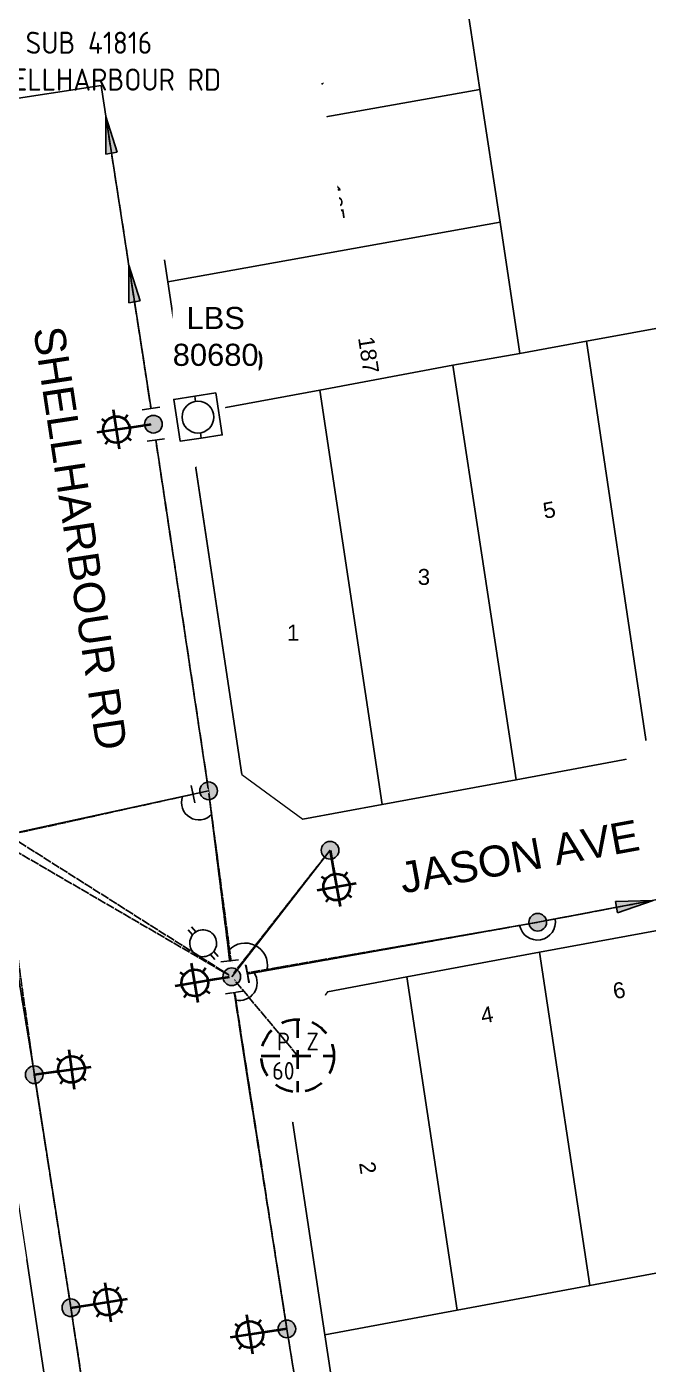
# Model space of a CAD drawing. Header units: metres. Extents: x 303026 to 304293, y 6173158 to 6174419.
# Drawn here: x 303638.3 to 303708.6, y 6173653.5 to 6173804.8 of the extents above; entities that cross this region are included whole.
import ezdxf
from ezdxf.enums import TextEntityAlignment as Align

# ---------------------------------------------------------------- set-up
doc = ezdxf.new("R2010")
doc.units = ezdxf.units.M
doc.linetypes.add('Cable Exist OH', pattern=[1, 1, 0])
doc.linetypes.add('Dash', pattern=[5, 3, -2])
doc.layers.get('0').update_dxf_attribs({"color": 6})
doc.layers.add('Cadastre Land Parcels_SP_EXT', color=9, linetype='Continuous', lineweight=5)
doc.layers.add('Cadastre Roads_SP_EXT', color=9, linetype='Continuous', lineweight=5)
for name, color, linetype in [('Equip_HV_EXT', 7, 'Continuous'), ('Equip_LV_EXT', 7, 'Continuous'), ('Equip_SL_EXT', 7, 'Continuous'), ('Equip_SP_HV_EXT', 7, 'Continuous'), ('Equip_SP_LV_EXT', 7, 'Continuous'), ('Equip_SP_SL_EXT', 7, 'Continuous'), ('Mains_HV_EXT', 7, 'Continuous'), ('Mains_LV_EXT', 7, 'Continuous'), ('Mains_SL_EXT', 7, 'Continuous'), ('Notes', 7, 'Continuous'), ('Notes_HV_MISC', 7, 'Continuous'), ('Notes_LV_MISC', 7, 'Continuous'), ('Notes_SP_MISC', 7, 'Continuous'), ('OH_Details_SP_MISC', 7, 'Continuous'), ('SupportsOH_SP_TR_HV_LV_SL_EXT', 7, 'Continuous')]:
    doc.layers.add(name, color=color, linetype=linetype)
doc.styles.add('iecARIAL', font='arial.ttf', dxfattribs={"height": 2})
doc.styles.add('iecISOCP', font='isocp.shx')
doc.styles.add('IESYMBOL1', font='isocp.shx')
doc.styles.add('POLE_LABEL', font='arial.ttf')
doc.styles.add('SLCP_LABEL', font='arial.ttf', dxfattribs={"height": 3.5})
doc.styles.get("Standard").update_dxf_attribs({"font": 'arial.ttf'})

# ---------------------------------------------------------------- blocks, each defined once
blk = doc.blocks.new('*U153')
for p, q in [((2.704, -1.826), (2.277, -1.569)), ((2.875, -1.542), (2.449, -1.284)), ((4.385, -2.841), (4.811, -3.098)), ((4.557, -2.557), (4.983, -2.814))]:
    blk.add_line(p, q)
blk.add_lwpolyline([(2.777, -1.677, 1), (4.483, -2.706, 1)], format="xyb", close=True)
at = {"flags": 9}
for tag, p in [('ACTUAL_STATUS', (0, 0)), ('OPERATING_VOLTAGE', (0, -0.6)), ('ORIENTATION', (0, -0.8)), ('OWNED_BY', (0, -1)), ('CONSTRUCTED_VOLTAGE', (0, -0.2)), ('NO_PHASES', (0, -0.4)), ('STATE', (0, -1.2)), ('SWITCH_TYPE', (0, -1.4)), ('USAGE', (0, -1.6)), ('LEGEND', (0, -1.8)), ('NOTES', (0, -2))]:
    blk.add_attdef(tag, text='', height=0.2, dxfattribs=at).set_placement(p, align=Align.MIDDLE_LEFT)
at = {"flags": 1}
blk.add_attdef('Z', (0, 0), '', height=0.2, dxfattribs=at)
blk = doc.blocks.new('SL_LANTERN_EXT')
at = {"lineweight": 40}
for p, q in [((0, 1.97), (0, 6.47)), ((-1.46, 5.68), (-1.06, 5.28)), ((1.46, 5.68), (1.06, 5.28)), ((-2.25, 4.22), (2.25, 4.22)), ((-1.46, 2.76), (-1.06, 3.16)), ((1.46, 2.76), (1.06, 3.16)), ((0, 0), (0, 2.72))]:
    blk.add_line(p, q, dxfattribs=at)
blk.add_circle((0, 4.22), 1.5, dxfattribs=at)
at = {"style": 'iecARIAL', "flags": 8}
blk.add_attdef('ASSET_NUM', (1.5, 1.5), '', height=2.5, dxfattribs=at)
for tag, p, height, flags in [('OPERATING_VOLTAGE', (0.98, -1.65), 0.2, 9), ('CONSTRUCTED_VOLTAGE', (0.98, -0.65), 0.2, 9), ('CONTROL_TYPE', (0.98, -0.85), 0.2, 9), ('LANTERN_PURPOSE', (0.98, -1.05), 0.2, 9), ('LANTERN_TYPE', (0.98, -1.25), 0.2, 9), ('NO_PHASES', (0.98, -1.45), 0.2, 9), ('LNUMBER', (2.18, -3.25), 2.5, 8), ('ORIENTATION', (0.98, -1.85), 0.2, 9), ('OWNED_BY', (0.98, -2.05), 0.2, 9), ('STATE', (0.98, -2.25), 0.2, 9), ('USAGE', (0.98, -2.45), 0.2, 9), ('CEXIST', (0.98, -2.65), 0.2, 9), ('CNEW', (0.98, -2.85), 0.2, 9), ('CNUMBER', (0.98, -3.05), 0.2, 9), ('CREMOVE', (0.98, -3.25), 0.2, 9), ('CREPLACE', (0.98, -3.45), 0.2, 9), ('LKINGHEIGHT', (0.98, -3.65), 0.2, 9), ('LBRACKET', (0.98, -3.85), 0.2, 9), ('LBRACKETVOCAB', (0.98, -4.05), 0.2, 9), ('LCATEGORY', (0.98, -4.25), 0.2, 9), ('LCHARGE1', (0.98, -4.45), 0.2, 9), ('LCHARGE1PERCENT', (0.98, -4.65), 0.2, 9), ('LCHARGE2', (0.98, -4.85), 0.2, 9), ('LCHARGE2PERCENT', (0.98, -5.05), 0.2, 9), ('LCHARGE3', (0.98, -5.25), 0.2, 9), ('LCHARGE3PERCENT', (0.98, -5.45), 0.2, 9), ('LEXIST', (0.98, -5.65), 0.2, 9), ('LLAMP', (0.98, -5.85), 0.2, 9), ('LLAMPVOCAB', (0.98, -6.05), 0.2, 9), ('LMAST', (0.98, -6.25), 0.2, 9), ('LMASTVOCAB', (0.98, -6.45), 0.2, 9), ('LNEW', (0.98, -6.65), 0.2, 9), ('LANTNUMBER', (0.98, -6.85), 0.2, 9), ('LOUTREACH', (0.98, -7.25), 0.2, 9), ('LOUTREACHVOCAB', (0.98, -7.45), 0.2, 9), ('LRATECODE', (0.98, -7.65), 0.2, 9), ('STREETNAME', (0.98, -9.25), 0.2, 9), ('LREMOVE', (0.98, -7.85), 0.2, 9), ('LREPLACE', (0.98, -8.05), 0.2, 9), ('LTYPE', (0.98, -8.25), 0.2, 9), ('LTYPEVOCAB', (0.98, -8.45), 0.2, 9), ('LEGEND', (0.98, -8.65), 0.2, 9), ('LOCATION', (0.98, -8.85), 0.2, 9), ('NOTES', (0.98, -9.05), 0.2, 9), ('SUBURB', (0.98, -9.45), 0.2, 1)]:
    blk.add_attdef(tag, p, '', height=height, dxfattribs=dict(flags=flags))
blk = doc.blocks.new('POLE_EXT')
blk.add_hatch(color=256).paths.add_polyline_path([(-1, 0, 1), (1, 0, 1)])
blk.add_lwpolyline([(-1, 0, 1), (1, 0, 1)], format="xyb", close=True)
for tag, height, flags, p in [('pNumber', 2.5, 8, (-17.84, 2.07)), ('OWNED_BY', 0.2, 9, (1.35, -0.4)), ('SPECIAL_USE', 0.2, 9, (1.35, -0.8)), ('STATE', 0.2, 9, (1.35, -1)), ('cLV', 0.2, 9, (1.35, -1.4)), ('hDepth', 0.2, 9, (1.35, -1.6)), ('PARENT', 0.2, 9, (1.35, -0.6)), ('USAGE', 0.2, 9, (1.35, -1.2)), ('hDia', 0.2, 9, (1.35, -1.8)), ('cHV', 0.2, 9, (1.35, -2)), ('LBRACKET', 0.2, 9, (1.35, -2.2)), ('LExisting', 0.2, 9, (1.35, -2.4)), ('LANTNUMBER', 0.2, 9, (1.35, -2.6)), ('LOther', 0.2, 9, (1.35, -2.8)), ('LRemove', 0.2, 9, (1.35, -3)), ('cLinedev', 0.2, 9, (1.35, -3.4)), ('pExisting', 0.2, 9, (1.35, -3.8)), ('pFooting', 0.2, 9, (1.35, -4.4)), ('pNew', 0.2, 9, (1.35, -4.6)), ('LEGEND', 0.2, 9, (1.35, -3.2)), ('LOCATION', 0.2, 9, (1.35, -3.6)), ('PFNUMBER', 0.2, 9, (1.35, -4)), ('NEWPFNUMBER', 0.2, 9, (1.35, -4.2)), ('pRelocate', 0.2, 9, (1.35, -5)), ('pRemove', 0.2, 9, (1.35, -5.2)), ('pReplace', 0.2, 9, (1.35, -5.4)), ('pStay', 0.2, 9, (1.35, -5.6)), ('pType', 0.2, 9, (1.35, -5.8)), ('cspan', 0.2, 9, (1.35, -6)), ('STREETNAME', 0.2, 9, (1.35, -6.2)), ('SUBURB', 0.2, 9, (1.35, -6.4)), ('OPERATED_BY', 0.2, 9, (1.36, -7.01)), ('NOTES', 0.2, 9, (1.35, -6.6)), ('MAINTAINED_BY', 0.2, 9, (1.36, -6.81))]:
    blk.add_attdef(tag, text='', height=height, dxfattribs=dict(flags=flags)).set_placement(p, align=Align.MIDDLE_LEFT)
at = {"style": 'POLE_LABEL'}
for tag, height, flags, p in [('ASSET_NUM', 2.5, 8, (2, 2)), ('STRUCTURE_PLANT_NUMBER', 0.2, 9, (1.35, 0.03)), ('STREET_CODE', 0.2, 9, (1.35, -0.2))]:
    blk.add_attdef(tag, text='', height=height, dxfattribs=dict(at, flags=flags)).set_placement(p, align=Align.MIDDLE_LEFT)
at = {"flags": 1}
blk.add_attdef('Z', (1.35, -7.33), '', height=0.2, dxfattribs=at)
blk = doc.blocks.new('End Shackle_EXT')
at = {"flags": 9}
for tag, p in [('STATE', (0, -1.2)), ('USAGE', (0, -1.4)), ('NOTES', (0, -1.6))]:
    blk.add_attdef(tag, text='', height=0.2, dxfattribs=at).set_placement(p, align=Align.MIDDLE_LEFT)
blk.add_wipeout([(0, 0.25), (1.81, 0.25), (1.82, -0.25), (0, -0.25)])
blk.add_line((1.81, -1), (1.81, 1))
at = {"flags": 1}
blk.add_attdef('Z', (0, 0), '', height=0.2, dxfattribs=at)
at = {"flags": 9}
for tag, p in [('CONNECTOR_TYPE', (0, 0)), ('CONSTRUCTED_VOLTAGE', (0, -0.2)), ('OPERATING_VOLTAGE', (0, -0.6)), ('ORIENTATION', (0, -0.8)), ('OWNED_BY', (0, -1)), ('NO_PHASES', (0, -0.4))]:
    blk.add_attdef(tag, text='', height=0.2, dxfattribs=at).set_placement(p, align=Align.MIDDLE_LEFT)
blk = doc.blocks.new('SLCP_ZELL_EXT')
blk.add_wipeout([(-0.24, 7.5), (-0.71, 7.47), (-1.17, 7.41), (-1.64, 7.32), (-2.09, 7.21), (-2.54, 7.06), (-2.98, 6.89), (-3.41, 6.69), (-3.82, 6.46), (-4.22, 6.21), (-4.6, 5.93), (-4.96, 5.63), (-5.31, 5.31), (-5.63, 4.96), (-5.93, 4.6), (-6.21, 4.22), (-6.46, 3.82), (-6.69, 3.41), (-6.89, 2.98), (-7.06, 2.54), (-7.21, 2.09), (-7.32, 1.64), (-7.41, 1.17), (-7.47, 0.71), (-7.5, 0.24), (-7.5, -0.24), (-7.47, -0.71), (-7.41, -1.17), (-7.32, -1.64), (-7.21, -2.09), (-7.06, -2.54), (-6.89, -2.98), (-6.69, -3.41), (-6.46, -3.82), (-6.21, -4.22), (-5.93, -4.6), (-5.63, -4.96), (-5.31, -5.31), (-4.96, -5.63), (-4.6, -5.93), (-4.22, -6.21), (-3.82, -6.46), (-3.41, -6.69), (-2.98, -6.89), (-2.54, -7.06), (-2.09, -7.21), (-1.64, -7.32), (-1.17, -7.41), (-0.71, -7.47), (-0.24, -7.5), (0.24, -7.5), (0.71, -7.47), (1.17, -7.41), (1.64, -7.32), (2.09, -7.21), (2.54, -7.06), (2.98, -6.89), (3.41, -6.69), (3.82, -6.46), (4.22, -6.21), (4.6, -5.93), (4.96, -5.63), (5.31, -5.31), (5.63, -4.96), (5.93, -4.6), (6.21, -4.22), (6.46, -3.82), (6.69, -3.41), (6.89, -2.98), (7.06, -2.54), (7.21, -2.09), (7.32, -1.64), (7.41, -1.17), (7.47, -0.71), (7.5, -0.24), (7.5, 0.24), (7.47, 0.71), (7.41, 1.17), (7.32, 1.64), (7.21, 2.09), (7.06, 2.54), (6.89, 2.98), (6.69, 3.41), (6.46, 3.82), (6.21, 4.22), (5.93, 4.6), (5.63, 4.96), (5.31, 5.31), (4.96, 5.63), (4.6, 5.93), (4.22, 6.21), (3.82, 6.46), (3.41, 6.69), (2.98, 6.89), (2.54, 7.06), (2.09, 7.21), (1.64, 7.32), (1.17, 7.41), (0.71, 7.47), (0.24, 7.5)])
at = {"linetype": 'Dash', "lineweight": 40, "ltscale": 0.7}
for p, q in [((0, 4.11), (0, -4.11)), ((-4.11, 0), (4.11, 0))]:
    blk.add_line(p, q, dxfattribs=at)
blk.add_circle((0, 0), 4.11, dxfattribs=at)
at = {"lineweight": 40, "style": 'IESYMBOL1'}
for s, p in [('P', (-1.6, 0)), ('Z', (1.7, 0)), ('60', (-1.61, -3.31))]:
    blk.add_text(s, height=2, dxfattribs=at).set_placement(p, align=Align.BOTTOM_CENTER)
at = {"style": 'SLCP_LABEL'}
for tag, height, flags, p in [('ASSET_NUM', 2.5, 8, (2, 2)), ('STREET_CODE', 0.2, 9, (0, -0.2))]:
    blk.add_attdef(tag, text='', height=height, dxfattribs=dict(at, flags=flags)).set_placement(p, align=Align.MIDDLE_LEFT)
at = {"flags": 1}
blk.add_attdef('Z', (0, 0), '', height=0.2, dxfattribs=at)
at = {"flags": 9}
for tag, p in [('CONSTRUCTED_VOLTAGE', (0, -0.4)), ('CONTROL_TYPE', (0, -0.6)), ('OPERATING_VOLTAGE', (0, -1)), ('ORIENTATION', (0, -1.2)), ('OWNED_BY', (0, -1.4)), ('NO_PHASES', (0, -0.8)), ('USAGE', (0, -1.6)), ('STATE', (0, -2)), ('LOCATION', (0, -1.8)), ('NOTES', (0, -2.2))]:
    blk.add_attdef(tag, text='', height=0.2, dxfattribs=at).set_placement(p, align=Align.MIDDLE_LEFT)
blk = doc.blocks.new('*U142')
for p, q in [((-2.38, -5.1), (-1.78, -5.1)), ((1.82, -5.1), (2.42, -5.1))]:
    blk.add_line(p, q)
blk.add_lwpolyline([(-2.38, -5.1), (-2.38, -2.7), (2.42, -2.7), (2.42, -7.5), (-2.38, -7.5), (-2.38, -5.1)])
blk.add_circle((0.02, -5.1), 1.8)
for tag, height, flags, p in [('ASSET_NUM', 2.5, 8, (2, 2)), ('ACTUAL_STATUS', 0.2, 9, (1.5, 0)), ('CONSTRUCTED_VOLTAGE', 0.2, 9, (1.5, -0.2)), ('OPERATING_VOLTAGE', 0.2, 9, (1.5, -0.6)), ('ORIENTATION', 0.2, 9, (1.5, -0.8)), ('OWNED_BY', 0.2, 9, (1.5, -1)), ('OPERATED_BY', 0.2, 9, (1.5, -1.2)), ('SWITCH_TYPE', 0.2, 9, (1.5, -1.6)), ('NO_PHASES', 0.2, 9, (1.5, -0.4)), ('MAINTAINED_BY', 0.2, 9, (1.5, -1.4)), ('STREETNAME', 0.2, 9, (1.5, -2.6)), ('SUBURB', 0.2, 9, (1.5, -2.8)), ('USAGE', 0.2, 9, (1.5, -1.8)), ('LEGEND', 0.2, 9, (1.5, -2)), ('LOCATION', 0.2, 9, (1.5, -2.2)), ('NOTES', 0.2, 9, (1.5, -2.4)), ('LABEL_ALIGNMENT', 0.2, 9, (1.5, -3)), ('Z', 0.2, 1, (1.5, -3.2))]:
    blk.add_attdef(tag, text='', height=height, dxfattribs=dict(flags=flags)).set_placement(p, align=Align.MIDDLE_LEFT)
blk = doc.blocks.new('*U145')
blk.add_hatch(color=256).paths.add_polyline_path([(-0.64, -0.1), (0.64, 0.1), (-0.65, 4.15)])
for p, q in [((-0.64, -0.1), (-0.65, 4.15)), ((-0.65, 4.15), (0.64, 0.1)), ((-0.64, -0.1), (0.64, 0.1))]:
    blk.add_line(p, q)
at = {"color": 250}
blk.add_wipeout([(-25.73, 0.29), (-31.8, 39.8), (17.65, 47.41), (23.72, 7.9)], dxfattribs=at)
blk = doc.blocks.new('*U149')
blk.add_hatch(color=256).paths.add_polyline_path([(-0.12, 0.64), (0.12, -0.64), (4.13, 0.78)])
for p, q in [((-0.12, 0.64), (4.13, 0.78)), ((-0.12, 0.64), (0.12, -0.64)), ((4.13, 0.78), (0.12, -0.64))]:
    blk.add_line(p, q)
at = {"color": 250}
blk.add_wipeout([(0.82, 18.37), (39.04, 25.56), (46.71, -15.19), (8.49, -22.38)], dxfattribs=at)
blk = doc.blocks.new('*U151')
blk.add_hatch(color=256).paths.add_polyline_path([(-0.64, -0.1), (0.64, 0.1), (-0.65, 4.15)])
for p, q in [((-0.64, -0.1), (-0.65, 4.15)), ((-0.65, 4.15), (0.64, 0.1)), ((-0.64, -0.1), (0.64, 0.1))]:
    blk.add_line(p, q)
at = {"color": 250}
blk.add_wipeout([(-52.16, -3.82), (-59.47, 43.56), (31.39, 57.62), (38.7, 10.24)], dxfattribs=at)
blk = doc.blocks.new('LV_End Shackle_EXT')
at = {"flags": 9}
for tag, p in [('OWNED_BY', (0, -1)), ('STATE', (0, -1.2)), ('USAGE', (0, -1.4)), ('NOTES', (0, -1.6))]:
    blk.add_attdef(tag, text='', height=0.2, dxfattribs=at).set_placement(p, align=Align.MIDDLE_LEFT)
blk.add_wipeout([(-0.25, 0), (-0.25, 1.81), (0.25, 1.82), (0.25, 0)])
blk.add_line((1, 1.81), (-1, 1.81))
at = {"flags": 1}
blk.add_attdef('Z', (0, 0), '', height=0.2, dxfattribs=at)
at = {"flags": 9}
for tag, p in [('CONNECTOR_TYPE', (0, 0)), ('CONSTRUCTED_VOLTAGE', (0, -0.2)), ('OPERATING_VOLTAGE', (0, -0.6)), ('ORIENTATION', (0, -0.8)), ('NO_PHASES', (0, -0.4))]:
    blk.add_attdef(tag, text='', height=0.2, dxfattribs=at).set_placement(p, align=Align.MIDDLE_LEFT)
blk = doc.blocks.new('*U155')
at = {"flags": 9}
for tag, p in [('OWNED_BY', (0, -1)), ('STATE', (0, -1.2)), ('USAGE', (0, -1.4)), ('NOTES', (0, -1.6))]:
    blk.add_attdef(tag, text='', height=0.2, dxfattribs=at).set_placement(p, align=Align.MIDDLE_LEFT)
blk.add_wipeout([(-0.25, 0), (-0.26, 1.81), (0.25, 1.82), (0.25, 0)])
blk.add_line((0.99, 1.82), (-1.01, 1.81))
at = {"flags": 1}
blk.add_attdef('Z', (0, 0), '', height=0.2, dxfattribs=at)
at = {"flags": 9}
for tag, p in [('CONNECTOR_TYPE', (0, 0)), ('CONSTRUCTED_VOLTAGE', (0, -0.2)), ('OPERATING_VOLTAGE', (0, -0.6)), ('ORIENTATION', (0, -0.8)), ('NO_PHASES', (0, -0.4))]:
    blk.add_attdef(tag, text='', height=0.2, dxfattribs=at).set_placement(p, align=Align.MIDDLE_LEFT)
blk = doc.blocks.new('*U154')
at = {"flags": 9}
for tag, p in [('OWNED_BY', (0, -1)), ('STATE', (0, -1.2)), ('USAGE', (0, -1.4)), ('NOTES', (0, -1.6))]:
    blk.add_attdef(tag, text='', height=0.2, dxfattribs=at).set_placement(p, align=Align.MIDDLE_LEFT)
blk.add_wipeout([(-0.25, 0.01), (-0.2, 1.82), (0.3, 1.81), (0.25, -0.01)])
blk.add_line((1.05, 1.79), (-0.95, 1.84))
at = {"flags": 1}
blk.add_attdef('Z', (0, 0), '', height=0.2, dxfattribs=at)
at = {"flags": 9}
for tag, p in [('CONNECTOR_TYPE', (0, 0)), ('CONSTRUCTED_VOLTAGE', (0, -0.2)), ('OPERATING_VOLTAGE', (0, -0.6)), ('ORIENTATION', (0, -0.8)), ('NO_PHASES', (0, -0.4))]:
    blk.add_attdef(tag, text='', height=0.2, dxfattribs=at).set_placement(p, align=Align.MIDDLE_LEFT)
blk = doc.blocks.new('HV_End Shackle_EXT')
for tag, flags, p in [('CONNECTOR_TYPE', 9, (1.5, 0)), ('CONSTRUCTED_VOLTAGE', 9, (1.5, -0.2)), ('OPERATING_VOLTAGE', 9, (1.5, -0.6)), ('ORIENTATION', 9, (1.5, -0.8)), ('OWNED_BY', 9, (1.5, -1)), ('OPERATED_BY', 9, (1.5, -1.2)), ('STATE', 9, (1.5, -1.6)), ('NO_PHASES', 9, (1.5, -0.4)), ('MAINTAINED_BY', 9, (1.5, -1.4)), ('Z', 1, (1.5, -2.2)), ('USAGE', 9, (1.5, -1.8)), ('NOTES', 9, (1.5, -2))]:
    blk.add_attdef(tag, text='', height=0.2, dxfattribs=dict(flags=flags)).set_placement(p, align=Align.MIDDLE_LEFT)
blk.add_wipeout([(-0.25, 0), (-0.25, 1.81), (0.25, 1.82), (0.25, 0)])
blk.add_line((1, 1.81), (-1, 1.81))

msp = doc.modelspace()

# ---------------------------------------------------------------- linework, layer by layer
at = {"layer": 'Cadastre Land Parcels_SP_EXT', "linetype": 'Continuous'}
for p, q in [((303687.26, 6173812.87), (303689.57, 6173797.68)), ((303689.57, 6173797.68), (303687.26, 6173812.87)), ((303649.68, 6173806.12), (303651.97, 6173791.03)), ((303651.97, 6173791.03), (303689.57, 6173797.68)), ((303689.57, 6173797.68), (303651.97, 6173791.03)), ((303689.57, 6173797.68), (303691.86, 6173782.7)), ((303689.57, 6173797.68), (303689.57, 6173797.68)), ((303691.86, 6173782.7), (303689.57, 6173797.68)), ((303651.97, 6173791.03), (303654.27, 6173775.95)), ((303654.27, 6173775.95), (303691.86, 6173782.7)), ((303691.86, 6173782.7), (303654.27, 6173775.95)), ((303691.86, 6173782.7), (303694.08, 6173767.84)), ((303691.86, 6173782.7), (303691.86, 6173782.7)), ((303694.08, 6173767.84), (303691.86, 6173782.7)), ((303654.27, 6173775.95), (303656.53, 6173760.92)), ((303716.69, 6173771.96), (303701.62, 6173769.23)), ((303701.62, 6173769.23), (303716.69, 6173771.96)), ((303701.62, 6173769.23), (303694.08, 6173767.84)), ((303694.08, 6173767.84), (303701.62, 6173769.23)), ((303708.62, 6173722.42), (303701.62, 6173769.23)), ((303701.62, 6173769.23), (303708.62, 6173722.42)), ((303694.08, 6173767.84), (303686.5, 6173766.51)), ((303686.5, 6173766.51), (303694.08, 6173767.84)), ((303694.08, 6173767.84), (303694.08, 6173767.84)), ((303671.48, 6173763.7), (303686.5, 6173766.51)), ((303686.5, 6173766.51), (303671.48, 6173763.7)), ((303686.5, 6173766.51), (303693.69, 6173719.64)), ((303693.69, 6173719.64), (303686.5, 6173766.51)), ((303656.53, 6173760.92), (303671.48, 6173763.7)), ((303671.48, 6173763.7), (303656.53, 6173760.92)), ((303671.48, 6173763.7), (303678.53, 6173716.83)), ((303678.53, 6173716.83), (303671.48, 6173763.7)), ((303656.53, 6173760.92), (303662.65, 6173720.22)), ((303708.62, 6173722.42), (303723.76, 6173725.23)), ((303693.69, 6173719.64), (303708.62, 6173722.42)), ((303708.62, 6173722.42), (303708.62, 6173722.42)), ((303662.65, 6173720.22), (303669.56, 6173715.16)), ((303678.53, 6173716.83), (303693.69, 6173719.64)), ((303693.69, 6173719.64), (303693.69, 6173719.64)), ((303669.56, 6173715.16), (303678.53, 6173716.83)), ((303669.56, 6173715.16), (303669.56, 6173715.16)), ((303711.3, 6173702.9), (303696.31, 6173700.12)), ((303696.31, 6173700.12), (303681.32, 6173697.33)), ((303702, 6173662.45), (303696.31, 6173700.12)), ((303696.31, 6173700.12), (303702, 6173662.45)), ((303681.32, 6173697.33), (303672.33, 6173695.66)), ((303687.02, 6173659.66), (303681.32, 6173697.33)), ((303681.32, 6173697.33), (303687.02, 6173659.66)), ((303672.33, 6173695.66), (303667.26, 6173688.52)), ((303667.26, 6173688.52), (303672.04, 6173656.88)), ((303640.33, 6173652.14), (303638.32, 6173665.4)), ((303709.5, 6173663.84), (303702, 6173662.45)), ((303702, 6173662.45), (303709.5, 6173663.84)), ((303702, 6173662.45), (303687.02, 6173659.66)), ((303687.02, 6173659.66), (303702, 6173662.45)), ((303702, 6173662.45), (303702, 6173662.45)), ((303687.02, 6173659.66), (303672.04, 6173656.88)), ((303672.04, 6173656.88), (303687.02, 6173659.66)), ((303687.02, 6173659.66), (303687.02, 6173659.66)), ((303672.04, 6173656.88), (303674.31, 6173641.78))]:
    msp.add_line(p, q, dxfattribs=at)
at = {"layer": 'Cadastre Roads_SP_EXT', "linetype": 'Continuous'}
for p, q in [((303651.97, 6173791.03), (303649.68, 6173806.12)), ((303654.27, 6173775.95), (303651.97, 6173791.03)), ((303656.53, 6173760.91), (303654.27, 6173775.95)), ((303662.65, 6173720.22), (303656.53, 6173760.91)), ((303708.62, 6173722.42), (303693.69, 6173719.64)), ((303693.69, 6173719.64), (303678.53, 6173716.83)), ((303678.53, 6173716.83), (303669.55, 6173715.16)), ((303696.31, 6173700.12), (303711.3, 6173702.9)), ((303681.32, 6173697.33), (303696.31, 6173700.12)), ((303672.33, 6173695.66), (303681.32, 6173697.33)), ((303672.04, 6173656.88), (303667.26, 6173688.52)), ((303635.76, 6173682.28), (303638.32, 6173665.4)), ((303638.32, 6173665.4), (303640.33, 6173652.14)), ((303674.31, 6173641.78), (303672.04, 6173656.88))]:
    msp.add_line(p, q, dxfattribs=at)
at = {"layer": 'Mains_HV_EXT', "linetype": 'Cable Exist OH'}
for p, q in [((303646.72, 6173798.15), (303640.52, 6173838.11)), ((303646.72, 6173798.15), (303590.99, 6173789.53)), ((303652.65, 6173759.84), (303646.72, 6173798.15)), ((303658.89, 6173718.38), (303652.65, 6173759.84)), ((303658.89, 6173718.38), (303634.78, 6173713.05)), ((303696.12, 6173703.52), (303726, 6173709.17)), ((303667.74, 6173657.53), (303674.19, 6173617.91))]:
    msp.add_line(p, q, dxfattribs=at)
at = {"layer": 'Mains_HV_EXT', "linetype": 'Continuous'}
msp.add_arc((303696.08, 6173703.55), 2.04, 190.981, 9.6002, dxfattribs=at)
at = {"layer": 'Mains_LV_EXT', "linetype": 'Cable Exist OH'}
for p, q in [((303646.72, 6173798.15), (303640.68, 6173838.33)), ((303622.95, 6173794.48), (303646.72, 6173798.15)), ((303658.89, 6173718.38), (303652.65, 6173759.84)), ((303658.89, 6173718.31), (303658.89, 6173718.38)), ((303639.2, 6173686.29), (303634.75, 6173713.15)), ((303696.12, 6173703.52), (303726, 6173709.17)), ((303661.5, 6173697.36), (303696.12, 6173703.52)), ((303643.31, 6173659.93), (303639.15, 6173686.44)), ((303650.4, 6173613.11), (303643.31, 6173659.93)), ((303667.74, 6173657.53), (303674.19, 6173617.91))]:
    msp.add_line(p, q, dxfattribs=at)
at = {"layer": 'Mains_LV_EXT', "linetype": 'Continuous'}
msp.add_arc((303646.22, 6173797.46), 1.52, 165.3834, 302.1962, dxfattribs=at)
at = {"layer": 'Mains_SL_EXT', "linetype": 'Cable Exist OH'}
for p, q in [((303640.68, 6173838.33), (303646.72, 6173798.15)), ((303646.72, 6173798.15), (303652.65, 6173759.84)), ((303652.65, 6173759.84), (303658.89, 6173718.38)), ((303635.5, 6173712.48), (303639.17, 6173686.28)), ((303725.97, 6173709.18), (303696.12, 6173703.52)), ((303639.17, 6173686.28), (303643.31, 6173659.93)), ((303643.31, 6173659.93), (303650.4, 6173613.11)), ((303667.74, 6173657.53), (303674.19, 6173617.91))]:
    msp.add_line(p, q, dxfattribs=at)
at = {"layer": 'OH_Details_SP_MISC', "color": 7, "linetype": 'Continuous'}
for p, q in [((303652.65, 6173759.84), (303658.89, 6173718.38)), ((303667.74, 6173657.52), (303674.19, 6173617.91))]:
    msp.add_line(p, q, dxfattribs=at)

# ---------------------------------------------------------------- block references
at = {"layer": 'Equip_SP_SL_EXT'}
msp.add_blockref('SL_LANTERN_EXT', (303646.72, 6173798.15), dxfattribs=at)
for p, rotation in [((303652.65, 6173759.84), 98.3523087630308), ((303672.63, 6173711.66), 190.0853267542928), ((303639.19, 6173686.32), 277.7044090369617), ((303643.31, 6173659.93), 278.8187028434019), ((303667.74, 6173657.53), 98.6225942742667)]:
    msp.add_blockref('SL_LANTERN_EXT', p, dxfattribs=dict(at, rotation=rotation))
at = {"layer": 'SupportsOH_SP_TR_HV_LV_SL_EXT'}
for p in [(303646.72, 6173798.15), (303672.63, 6173711.66), (303696.12, 6173703.52), (303639.17, 6173686.28), (303643.31, 6173659.93), (303667.74, 6173657.53)]:
    msp.add_blockref('POLE_EXT', p, dxfattribs=at)

# ---------------------------------------------------------------- texts
at = {"layer": 'Cadastre Land Parcels_SP_EXT'}
for s, rotation, p in [('183', 278.6645, (303669.62, 6173801.93)), ('185', 278.6727, (303671.92, 6173786.84)), ('187', 278.6171, (303675.79, 6173769.6)), ('5', 10.5545, (303696.9, 6173749.13)), ('6', 10.3506, (303704.8, 6173694.82)), ('4', 10.2656, (303689.85, 6173692.05)), ('2', 278.678, (303675.9, 6173676.31))]:
    msp.add_text(s, height=1.8, rotation=rotation, dxfattribs=at).set_placement(p)
for s, p in [('3', (303682.55, 6173741.67)), ('1', (303667.75, 6173735.37))]:
    msp.add_text(s, height=1.8, dxfattribs=at).set_placement(p)
at = {"layer": 'Mains_LV_EXT'}
msp.add_text('E30', height=1.8, rotation=7.6593, dxfattribs=at).set_placement((303635.05, 6173795.13))
at = {"layer": 'Notes'}
for s, rotation, p in [('SHELLHARBOUR RD', 278.5822, (303639.05, 6173770.6)), ('JASON AVE', 10.4007, (303680.86, 6173706.76))]:
    msp.add_text(s, height=3.5, rotation=rotation, dxfattribs=at).set_placement(p)

# ---------------------------------------------------------------- next in the draw order: block references
at = {"layer": 'Equip_LV_EXT', "linetype": 'Continuous', "xscale": -1, "rotation": 280.289721137319}
msp.add_blockref('*U155', (303661.5, 6173697.36), dxfattribs=at)
at = {"layer": 'Notes_HV_MISC'}
msp.add_blockref('*U145', (303650.51, 6173773.67), dxfattribs=at)
at = {"layer": 'Notes_LV_MISC'}
msp.add_blockref('*U149', (303705.04, 6173705.21), dxfattribs=at)

# ---------------------------------------------------------------- next in the draw order: linework, layer by layer
at = {"layer": 'Mains_LV_EXT', "linetype": 'Continuous'}
msp.add_arc((303662.36, 6173696.69), 2.02, 257.2412, 33.9508, dxfattribs=at)
at = {"layer": 'OH_Details_SP_MISC', "color": 7, "linetype": 'Continuous'}
msp.add_line((303696.12, 6173703.52), (303726, 6173709.17), dxfattribs=at)

# ---------------------------------------------------------------- next in the draw order: block references
at = {"layer": 'Equip_SP_LV_EXT', "xscale": 1.526906974809027, "yscale": 1.526906974809027, "zscale": 1.526906974809027, "rotation": 163.178652890304}
msp.add_blockref('*U153', (303662.61, 6173696.34), dxfattribs=at)
at = {"layer": 'Equip_SP_SL_EXT', "rotation": 99.34342341282102}
msp.add_blockref('SL_LANTERN_EXT', (303661.5, 6173697.36), dxfattribs=at)

# ---------------------------------------------------------------- next in the draw order: texts
at = {"layer": 'Notes_HV_MISC', "insert": (303635.73, 6173794.37), "char_height": 2.5, "attachment_point": 1, "style": 'iecISOCP'}
msp.add_mtext_dynamic_manual_height_columns('TO SUB 41816\\PTO ABS 70044\\PSHELLHARBOUR RD', width=36.8515, gutter_width=10, heights=[0], dxfattribs=at)

# ---------------------------------------------------------------- next in the draw order: block references
at = {"layer": 'Mains_SL_EXT', "rotation": 9.214507341793784}
msp.add_blockref('End Shackle_EXT', (303661.5, 6173697.36), dxfattribs=at)
at = {"layer": 'Notes_LV_MISC'}
msp.add_blockref('*U151', (303626.4, 6173771.46), dxfattribs=at)

# ---------------------------------------------------------------- next in the draw order: linework, layer by layer
at = {"layer": 'Mains_HV_EXT', "linetype": 'Cable Exist OH'}
for q in [(303658.89, 6173718.38), (303696.12, 6173703.52)]:
    msp.add_line((303661.54, 6173697.51), q, dxfattribs=at)
at = {"layer": 'Mains_LV_EXT', "linetype": 'Cable Exist OH'}
for p, q in [((303652.65, 6173759.84), (303646.72, 6173798.15)), ((303661.47, 6173698.86), (303658.89, 6173718.31)), ((303661.47, 6173698.86), (303661.5, 6173697.36))]:
    msp.add_line(p, q, dxfattribs=at)
at = {"layer": 'Mains_SL_EXT', "linetype": 'Cable Exist OH'}
for p, q in [((303658.89, 6173718.38), (303661.5, 6173697.36)), ((303661.5, 6173697.36), (303635.44, 6173713.87)), ((303661.5, 6173697.36), (303635.5, 6173712.48)), ((303661.49, 6173697.47), (303672.63, 6173711.66)), ((303696.12, 6173703.52), (303661.5, 6173697.36))]:
    msp.add_line(p, q, dxfattribs=at)
at = {"layer": 'OH_Details_SP_MISC', "color": 7, "linetype": 'Continuous'}
for p, q in [((303658.89, 6173718.38), (303661.5, 6173697.36)), ((303661.5, 6173697.36), (303696.12, 6173703.52))]:
    msp.add_line(p, q, dxfattribs=at)

# ---------------------------------------------------------------- next in the draw order: block references
at = {"layer": 'Equip_SL_EXT'}
msp.add_blockref('SLCP_ZELL_EXT', (303668.96, 6173688.43), dxfattribs=at)

# ---------------------------------------------------------------- next in the draw order: texts
at = {"layer": 'Notes_SP_MISC', "color": 7, "linetype": 'Continuous', "insert": (303660.26, 6173769.09), "char_height": 2.5, "attachment_point": 5, "bg_fill": 3, "box_fill_scale": 1.5, "bg_fill_color": 256, "bg_fill_transparency": 0}
msp.add_mtext_dynamic_manual_height_columns('LBS 80680', width=7.2629, gutter_width=4, heights=[0], dxfattribs=at)

# ---------------------------------------------------------------- next in the draw order: linework, layer by layer
at = {"layer": 'Mains_HV_EXT', "linetype": 'Cable Exist OH'}
msp.add_line((303661.54, 6173697.51), (303667.74, 6173657.53), dxfattribs=at)
at = {"layer": 'Mains_LV_EXT', "linetype": 'Cable Exist OH'}
msp.add_line((303661.5, 6173697.36), (303667.74, 6173657.53), dxfattribs=at)
at = {"layer": 'Mains_SL_EXT', "linetype": 'Cable Exist OH'}
for p, q in [((303668.96, 6173688.43), (303661.5, 6173697.36)), ((303661.5, 6173697.36), (303667.74, 6173657.53))]:
    msp.add_line(p, q, dxfattribs=at)
at = {"layer": 'OH_Details_SP_MISC', "color": 7, "linetype": 'Continuous'}
msp.add_line((303661.5, 6173697.36), (303667.74, 6173657.52), dxfattribs=at)

# ---------------------------------------------------------------- next in the draw order: block references
at = {"layer": 'Equip_HV_EXT', "rotation": 102.475707870775}
msp.add_blockref('HV_End Shackle_EXT', (303658.89, 6173718.38), dxfattribs=at)
at = {"layer": 'Notes_LV_MISC'}
msp.add_blockref('*U151', (303647.91, 6173790.49), dxfattribs=at)

# ---------------------------------------------------------------- next in the draw order: texts
at = {"layer": 'Notes_HV_MISC', "color": 7, "linetype": 'Continuous', "insert": (303659.69, 6173769.75), "char_height": 2.5, "attachment_point": 5, "bg_fill": 3, "box_fill_scale": 1.5, "bg_fill_color": 256, "bg_fill_transparency": 0}
msp.add_mtext_dynamic_manual_height_columns('LBS 80680', width=7.2629, gutter_width=4, heights=[0], dxfattribs=at)

# ---------------------------------------------------------------- next in the draw order: linework, layer by layer
at = {"layer": 'Mains_HV_EXT', "linetype": 'Continuous'}
msp.add_arc((303657.8, 6173717.07), 1.98, 160.6115, 316.0055, dxfattribs=at)
at = {"layer": 'OH_Details_SP_MISC', "color": 7, "linetype": 'Continuous'}
for p, q in [((303622.95, 6173794.48), (303646.72, 6173798.15)), ((303646.72, 6173798.15), (303652.65, 6173759.84))]:
    msp.add_line(p, q, dxfattribs=at)
at = {"layer": 'OH_Details_SP_MISC', "color": 7, "linetype": 'Continuous', "flags": 128}
for points in [[(303650.4, 6173613.11), (303643.31, 6173659.93), (303639.19, 6173686.32), (303634.75, 6173713.15), (303630.46, 6173744.16), (303627.17, 6173765.93), (303622.95, 6173794.48), (303590.99, 6173789.53)], [(303634.75, 6173713.15), (303658.89, 6173718.38)]]:
    msp.add_lwpolyline(points, dxfattribs=at)

# ---------------------------------------------------------------- next in the draw order: block references
at = {"layer": 'Equip_LV_EXT', "linetype": 'Continuous', "rotation": 7.096844283956937}
msp.add_blockref('LV_End Shackle_EXT', (303661.5, 6173697.36), dxfattribs=at)
at = {"layer": 'SupportsOH_SP_TR_HV_LV_SL_EXT'}
msp.add_blockref('POLE_EXT', (303658.89, 6173718.38), dxfattribs=at)

# ---------------------------------------------------------------- next in the draw order: texts
at = {"layer": 'Notes_LV_MISC', "insert": (303633.06, 6173804.22), "char_height": 2.5, "attachment_point": 1, "style": 'iecISOCP'}
msp.add_mtext_dynamic_manual_height_columns('TO SUB 41816\\PSHELLHARBOUR RD', width=28.306, gutter_width=10, heights=[0], dxfattribs=at)

# ---------------------------------------------------------------- next in the draw order: block references
at = {"layer": 'Equip_HV_EXT', "rotation": 188.5516454470643}
msp.add_blockref('HV_End Shackle_EXT', (303652.65, 6173759.84), dxfattribs=at)
at = {"layer": 'Equip_LV_EXT', "linetype": 'Continuous', "xscale": -1, "rotation": 187.391424237739}
msp.add_blockref('*U154', (303661.5, 6173697.36), dxfattribs=at)

# ---------------------------------------------------------------- next in the draw order: block references
at = {"layer": 'Equip_HV_EXT'}
for p, rotation in [((303652.65, 6173759.84), 8.794362055018047), ((303661.5, 6173697.36), 281.3902390154319)]:
    msp.add_blockref('HV_End Shackle_EXT', p, dxfattribs=dict(at, rotation=rotation))

# ---------------------------------------------------------------- next in the draw order: linework, layer by layer
at = {"layer": 'Mains_HV_EXT', "linetype": 'Continuous'}
msp.add_arc((303663.03, 6173698.65), 2.52, 349.7339, 137.4228, dxfattribs=at)
at = {"layer": 'OH_Details_SP_MISC', "color": 7, "linetype": 'Continuous', "flags": 128}
msp.add_lwpolyline([(303661.5, 6173697.36), (303672.63, 6173711.66)], dxfattribs=at)

# ---------------------------------------------------------------- next in the draw order: block references
at = {"layer": 'SupportsOH_SP_TR_HV_LV_SL_EXT'}
for p in [(303652.65, 6173759.84), (303661.5, 6173697.36)]:
    msp.add_blockref('POLE_EXT', p, dxfattribs=at)

# ---------------------------------------------------------------- next in the draw order: wipeouts: each hides what was drawn before it
at = {"linetype": 'Continuous', "lineweight": 0}
msp.add_wipeout([(303656.62, 6173765.71), (303653.38, 6173764.53), (303656.02, 6173753.93), (303661.31, 6173758.05), (303660.43, 6173763.92)], dxfattribs=at).dxf.layer = 'Notes'

# ---------------------------------------------------------------- next in the draw order: block references
at = {"layer": 'Equip_SP_HV_EXT', "rotation": 98.79481015389239}
msp.add_blockref('*U142', (303652.65, 6173759.84), dxfattribs=at)

doc.saveas('drawing.dxf')
